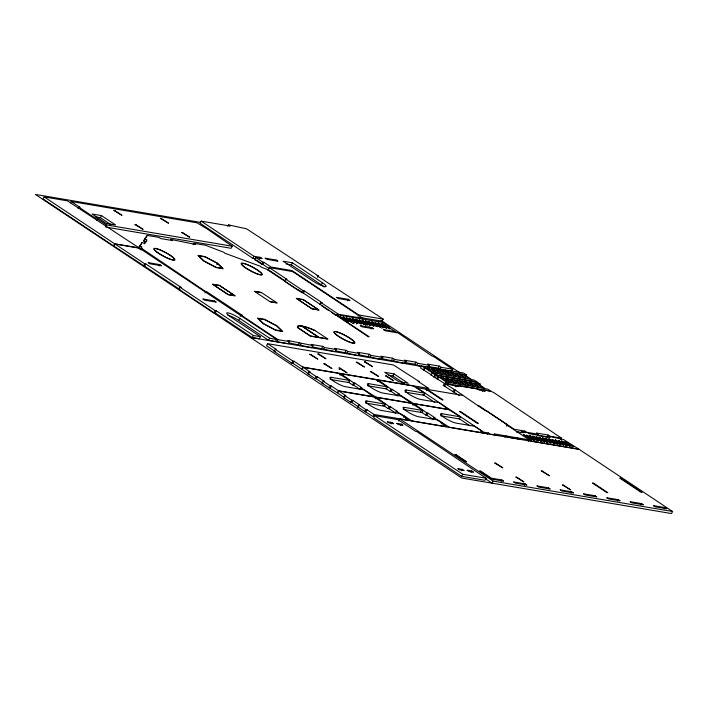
<?xml version="1.0" encoding="UTF-8"?>
<svg xmlns="http://www.w3.org/2000/svg" width="708" height="708" viewBox="0 0 708 708"><rect width="100%" height="100%" fill="white"/><g stroke="black" fill="none" stroke-linecap="round" stroke-linejoin="round"><path stroke-width="1.06" d="M44.179 196.912L43.073 198.983L113.546 245.862L114.652 243.791L139.122 247.933L67.481 200.86L44.179 196.912L114.652 243.791M70.437 202.86L71.172 201.488L197.01 222.799L206.984 228.852L232.242 246.234L231.135 248.304L106.386 227.179M78.084 208.524L78.818 207.143L79.986 207.347L71.172 201.488M96.863 220.445L97.607 219.064L106.412 224.923L232.242 246.234M95.217 216.798L100.394 217.683L101.501 215.613L115.599 224.985L106.28 223.409L92.182 214.028L101.501 215.613M105.306 226.994L106.412 224.923M227.622 315.069A9.54 1.708 28.2 0 1 238.658 320.405L268.606 340.327L275.58 341.513L276.686 339.442L139.476 248.172L115.006 244.021L113.899 246.092L179.142 288.917M139.662 245.844L141.759 246.977L140.653 249.048L138.556 247.906L139.662 245.844L142.202 242.366L144.299 243.499L146.839 240.021L144.742 238.888L143.636 240.959L145.733 242.092L146.839 240.021M141.467 243.747L142.202 242.366M193.151 244.685L193.895 243.304L195.656 244.481L170.593 239.357L172.354 240.534L160.698 238.561L158.937 237.384L147.291 235.41L143.636 240.959M139.989 249.765L141.759 246.977M141.157 249.959L141.892 248.579L205.709 291.608L206.878 291.802L242.118 315.237L240.95 315.042L240.207 316.423M143.636 265.881L144.751 263.81L145.91 264.004L181.151 287.448L179.982 287.244L178.876 289.315L214.117 312.759L215.276 312.954L252.278 337.566L259.287 338.751L260.394 336.681L230.445 316.759A9.54 1.708 28.2 0 1 228.056 312.856A9.54 1.708 28.2 0 1 239.764 318.334L269.721 338.265L276.686 339.442M144.804 266.075L145.91 264.004M159.132 266.004L159.866 264.624L161.628 265.792L149.981 263.819L148.22 262.65L159.866 264.624M227.746 226.259L228.48 224.879L230.242 226.056L201.152 221.126L200.045 223.197L252.898 258.349L255.039 258.712M216.825 264.65L217.568 263.27L204.913 256.588L197.921 255.402L203.585 260.907L216.232 267.589L223.224 268.766L217.568 263.27M204.975 292.988L205.709 291.608M214.117 312.759L215.223 310.688L216.391 310.883L253.384 335.495L260.394 336.681M215.276 312.954L216.391 310.883M252.898 258.349L254.013 256.287L260.42 257.367L262.181 258.544L255.774 257.455L254.659 259.526L261.712 264.208L262.872 264.411L263.987 262.341L271.031 267.031L292.006 270.58L358.744 314.98L383.214 319.122L382.108 321.193L359.761 317.405M259.677 258.747L260.42 257.367M261.712 264.208L262.818 262.146L263.987 262.341M238.658 320.405L239.764 318.334M362.337 319.812L363.071 318.432L292.599 271.553L269.297 267.606L268.19 269.677L284.926 280.81M252.278 337.566L253.384 335.495M286.174 263.987L291.351 264.863L292.457 262.792L322.406 282.722A9.54 1.708 28.2 0 1 324.795 286.616A9.54 1.708 28.2 0 1 313.086 281.138L283.138 261.217L292.457 262.792M269.297 267.606L286.917 279.324L285.749 279.129L284.643 281.2L302.263 292.917L303.369 290.846L304.537 291.05L322.158 302.767L320.99 302.573L319.883 304.635M268.606 340.327L269.721 338.265M267.624 343.672L266.518 345.734L275.324 351.602L274.155 351.398L275.27 349.336L276.43 349.531L267.624 343.672L393.453 364.983L419.286 381.585L418.118 381.391L428.694 388.418L427.951 389.798M289.599 341.628L277.952 339.654L276.837 341.725L288.492 343.699L289.599 341.628L287.837 340.459L312.901 345.575L311.794 347.646L288.846 342.884M303.422 293.112L304.537 291.05M317.494 277.279L318.228 275.899L246.596 228.826L228.48 224.879M324.202 287.023A9.54 1.708 28.2 0 0 321.299 284.784L322.406 282.722M298.378 344.495L299.493 342.433M300.139 345.672L301.254 343.601M274.155 351.398L291.776 363.124L292.882 361.053L294.05 361.248L302.865 367.107L428.694 388.418M291.776 363.124L292.944 363.319L294.05 361.248M302.865 367.107L301.75 369.178L292.944 363.319M303.21 367.346L302.104 369.408L309.148 374.098L307.989 373.904L309.095 371.833L310.263 372.027L303.21 367.346L338.167 373.266L349.902 380.488L348.796 382.559L330.149 379.399L331.264 377.337L349.902 380.488M337.866 315.671L338.61 314.29L363.071 318.432M321.68 348.442L322.795 346.38L324.556 347.548L336.203 349.522L335.096 351.593L312.148 346.832M347.504 300.705L348.239 299.325L350 300.493L338.353 298.519L336.592 297.351L348.239 299.325M323.441 349.619L324.556 347.548M307.989 373.904L315.033 378.594L316.14 376.523L317.308 376.718L324.353 381.408L323.193 381.205L322.078 383.276L337.344 392.851L338.451 390.781L373.399 396.701L364 389.869L345.354 386.71A9.54 1.708 28.2 0 1 333.645 381.231A9.54 1.708 28.2 0 1 331.264 377.337M315.033 378.594L316.202 378.789L317.308 376.718M352.788 323.476L353.522 322.096L354.805 322.91L346.265 317.653L353.522 322.096M353.133 323.538L353.876 322.158M358.009 316.352L358.744 314.98M356.319 324.078L357.062 322.698L357.991 323.45L349.451 318.193L357.062 322.698M344.982 352.389L346.097 350.327L347.858 351.495L359.505 353.469L358.398 355.54L335.45 350.779M346.743 353.566L347.858 351.495M329.131 387.966L330.238 385.895L331.406 386.09L338.451 390.781M339.318 369.549L340.061 368.169L347.106 372.859L338.893 367.974L340.061 368.169M330.291 388.161L331.406 386.09M365.532 325.636L366.275 324.255L367.549 325.069L359.009 319.812L366.275 324.255M339.99 375.081L340.734 373.7L375.683 379.621L387.418 386.851L386.311 388.913L367.673 385.763L368.779 383.692L387.418 386.851M369.072 326.238L369.806 324.857L370.735 325.609L362.195 320.352L369.806 324.857M371.125 328.99L371.868 327.609L373.629 328.777L361.983 326.804L360.213 325.636L371.868 327.609M338.805 391.02L337.689 393.082L344.743 397.772L343.575 397.577L344.681 395.506L345.849 395.701L338.805 391.02L373.753 396.94L385.488 404.162L384.382 406.233L365.744 403.073L366.85 401.011L385.488 404.162M381.816 328.397L382.559 327.016L383.488 327.769L374.948 322.512L382.559 327.016M348.15 382.019L352.549 384.948L353.664 382.878L354.823 383.072L361.876 387.763L360.708 387.568L359.602 389.63M368.284 356.336L369.399 354.274L371.16 355.443L382.807 357.416L381.701 359.487L358.752 354.726M352.549 384.948L353.717 385.143L354.823 383.072M370.045 357.513L371.16 355.443M388.55 328.441L389.285 327.069L382.24 322.379L335.636 314.485L369.107 336.751L367.948 336.557L298.634 289.873L297.475 289.678L267.73 269.89L268.89 270.093L261.5 267.261L260.447 266.296L224.896 253.243L223.843 252.287L205.541 245.278L193.895 243.304M343.575 397.577L350.619 402.259L351.734 400.197L352.894 400.392L359.947 405.082L358.779 404.879L357.673 406.95L372.93 416.525L374.036 414.454L408.994 420.375L405.472 418.03L406.631 418.224L405.896 419.605M350.619 402.259L351.788 402.463L352.894 400.392M377.506 381.435L378.249 380.054L413.198 385.975L424.942 393.206L423.827 395.268L405.188 392.117L406.295 390.046L424.942 393.206M391.586 360.284L392.701 358.221L394.462 359.39L406.109 361.363L405.003 363.434L382.055 358.673M364.717 411.64L365.824 409.569L366.992 409.764L374.036 414.454M365.886 411.835L366.992 409.764M393.347 361.461L394.462 359.39M375.231 398.516L375.966 397.135L410.923 403.056L401.516 396.223L382.878 393.064A9.54 1.708 28.2 0 1 371.169 387.586A9.54 1.708 28.2 0 1 368.779 383.692M375.585 398.754L376.32 397.374L411.277 403.294L423.012 410.525L421.906 412.587L403.259 409.436L404.365 407.365L423.012 410.525M388.816 375.275L392.958 375.975L394.064 373.913L408.162 383.285L398.843 381.709L384.745 372.328L394.064 373.913M374.682 415.685L373.576 417.755L461.669 476.351L484.971 480.298L486.077 478.227L416.773 431.553L415.605 431.358L397.984 419.632L374.682 415.685L462.775 474.28L486.077 478.227M385.665 388.373L390.073 391.303L391.179 389.232L392.347 389.427L399.392 394.117L398.223 393.922L397.117 395.984M390.073 391.303L391.232 391.497L392.347 389.427M382.86 405.1L388.143 408.622L389.25 406.551L390.418 406.746L397.462 411.436L396.303 411.242L395.188 413.304M388.143 408.622L389.311 408.817L390.418 406.746M404.295 362.443L414.888 364.231L416.003 362.16L417.764 363.337L429.411 365.31L428.305 367.381M414.888 364.231L416.649 365.408L417.764 363.337M421.587 365.903L420.481 367.974L431.756 375.125L431.057 375.01L432.163 372.939L432.862 373.054L421.587 365.903L463.536 373.01L466.351 374.886L465.616 376.267M391.197 423.915L391.931 422.543L393.701 423.711L389.037 422.924L387.276 421.747L391.931 422.543M423.304 369.85L424.411 367.779M424.004 369.965L425.11 367.903M398.684 421.065L399.799 418.994L579.224 449.385L672.6 511.495L671.494 513.565L461.775 478.042L35.4 194.434L200.568 222.409M428.659 370.762L429.774 368.691L437.517 373.842L434.491 373.328L426.738 368.178L429.774 368.691M403.772 417.499L404.516 416.127L411.56 420.809L446.509 426.729L442.987 424.384L444.155 424.588L443.412 425.968M400.516 425.499L401.259 424.119L403.02 425.287L398.356 424.499L396.595 423.331L401.259 424.119M412.746 404.87L413.49 403.489L448.438 409.41L439.031 402.578L420.393 399.418A9.54 1.708 28.2 0 1 408.684 393.94A9.54 1.708 28.2 0 1 406.295 390.046M413.1 405.109L413.835 403.728L448.792 409.649L460.527 416.879L459.421 418.941L440.774 415.791L441.889 413.72L460.527 416.879M433.694 370.859L434.429 369.479L442.181 374.638L439.155 374.125L431.402 368.965L434.429 369.479M427.597 366.381L438.19 368.178L439.305 366.107L441.066 367.284L452.713 369.257L451.607 371.328L449.491 370.965M426.464 390.772L427.198 389.391L443.058 399.94L441.889 399.746L426.039 389.196M431.057 375.01L433.871 376.886L434.978 374.815L476.926 381.922L474.103 380.046L471.776 379.647L464.023 374.488L466.351 374.886M479.36 385.409L480.095 384.028L477.28 382.152L435.332 375.045L434.225 377.116L455.271 390.046L485.06 410.551L486.219 410.746L507.362 424.809L506.627 426.189M437.978 372.337L439.093 370.266L446.845 375.426L443.81 374.913L436.057 369.753L439.093 370.266M441.066 367.284L439.951 369.355L438.19 368.178M437.04 378.992L438.155 376.921L438.854 377.037L446.606 382.196L445.907 382.081L444.792 384.152M437.739 379.107L438.854 377.037M443.013 372.435L443.748 371.054L451.5 376.214L448.474 375.7L440.721 370.541L443.748 371.054M442.774 379.214L443.509 377.833L451.262 382.984L448.235 382.47L440.482 377.32L443.509 377.833M447.668 373.222L448.412 371.85L456.164 377.001L453.138 376.488L445.385 371.337L448.412 371.85M420.375 411.454L425.658 414.976L426.765 412.906L427.933 413.1L434.978 417.791L433.818 417.596L432.703 419.658M425.658 414.976L426.827 415.171L427.933 413.1M459.448 395.63L443.305 385.471L444.412 383.4L458.412 386.648L456.651 385.471L455.908 386.851M447.067 380.692L448.173 378.621L455.925 383.78L452.899 383.267L445.146 378.107L448.173 378.621M452.332 374.019L453.076 372.638L460.82 377.789L457.793 377.276L450.04 372.125L453.076 372.638M452.093 380.789L452.837 379.408L460.589 384.568L457.554 384.055L449.801 378.895L452.837 379.408M456.996 374.806L457.731 373.426L465.483 378.585L462.457 378.072L454.704 372.912L457.731 373.426M456.386 382.267L457.492 380.196L465.245 385.356L462.218 384.842L454.465 379.683L457.492 380.196M452.996 391.913L454.102 389.843M461.651 375.594L462.395 374.213L470.147 379.373L467.112 378.86L459.359 373.7L462.395 374.213M454.164 392.108L455.271 390.046M461.412 382.364L462.156 380.984L469.908 386.143L466.873 385.63L459.12 380.47L462.156 380.984M441.288 423.862L442.031 422.481L449.076 427.163L484.033 433.084L480.502 430.738L481.67 430.942L480.927 432.322M466.076 383.161L466.811 381.78L474.564 386.931L471.537 386.418L463.784 381.267L466.811 381.78M470.731 383.948L471.475 382.568L479.228 387.727L476.201 387.214L468.448 382.055L471.475 382.568M475.395 384.736L476.139 383.355L483.891 388.515L480.856 388.002L473.103 382.842L476.139 383.355M482.706 391.391L483.449 390.011L491.016 391.294L493.945 392.666L561.497 438.172L560.754 439.553M461.669 470.793L462.413 469.422L464.174 470.59L459.51 469.802L457.749 468.625L462.413 469.422M461.669 476.351L462.775 474.28M487.582 434.323L488.325 432.942L490.086 434.11L495.91 435.101L494.149 433.924L529.106 439.845L528.363 441.226M470.988 472.378L471.732 470.997L473.493 472.165L468.829 471.378L467.068 470.209L471.732 470.997M505.061 437.279L505.804 435.898L507.565 437.075L519.212 439.049L517.451 437.871M672.6 511.495L493.175 481.104L492.06 483.175L485.653 478.909M520.911 432.977L521.654 431.597L527.478 432.588L529.239 433.756L550.213 437.305L548.452 436.137L547.709 437.517M524.044 432.455L524.778 431.075L526.54 432.252L538.195 434.225L537.452 435.606M501.131 481.343L501.866 479.962L503.627 481.13L491.98 479.157L479.617 470.935L480.785 471.13L491.387 478.183L501.866 479.962M533.363 440.987L534.106 439.606L535.036 440.358L526.495 435.093L534.106 439.606M561.497 438.172L549.842 436.199L548.08 435.022L546.974 437.093L537.443 435.482M546.116 443.146L546.85 441.765L547.78 442.518L539.239 437.252L546.85 441.765M524.433 485.281L525.168 483.909L526.929 485.077L515.282 483.104L513.521 481.936L525.168 483.909M558.86 445.305L559.603 443.925L560.532 444.677L551.992 439.411L559.603 443.925M565.975 443.889L567.064 442.562L564.789 441.509L573.276 446.837L566.719 442.509M571.037 493.175L571.772 491.803L573.533 492.972L561.886 490.998L560.125 489.83L571.772 491.803M617.641 501.069L618.376 499.698L620.146 500.866L608.491 498.892L606.729 497.724L618.376 499.698M640.944 505.016L641.678 503.645L643.448 504.813L631.793 502.839L630.031 501.671L641.678 503.645M664.246 508.964L664.98 507.583L666.75 508.76L655.095 506.786L653.334 505.609L664.98 507.583M144.742 238.888L147.291 235.41M138.556 247.906L141.096 244.437M144.459 243.835L145.733 242.092M97.607 219.064L96.438 218.869L78.818 207.143M254.659 259.526L255.827 259.721M318.228 275.899L317.069 275.695L383.214 319.122M140.733 248.384L141.892 248.579M254.915 291.546L261.438 292.652M270.067 301.626L276.589 302.732M178.876 289.315L180.044 289.51M389.285 327.069L388.126 326.866L396.931 332.725M395.17 331.556L383.515 329.583L385.285 330.751L398.1 332.928L432.172 356.168L433.331 356.363L452.713 369.257M327.37 338.831L319.104 337.433L302.21 326.193L303.608 326.485A28.214 5.045 28.2 0 1 314.901 330.539M322.795 346.38L311.139 344.407L312.901 345.575M346.097 350.327L334.441 348.354L336.203 349.522M369.399 354.274L357.744 352.301L359.505 353.469M392.701 358.221L381.046 356.248L382.807 357.416M416.003 362.16L404.348 360.186L406.109 361.363M439.305 366.107L427.65 364.133L429.411 365.31M416.649 365.408L421.95 366.301M424.065 366.664L426.181 367.018M441.013 369.532L443.128 369.886M445.252 370.249L447.368 370.611M250.349 337.415L422.039 366.487M427.464 367.408L429.641 367.779M431.818 368.151L433.986 368.514M436.163 368.886L438.332 369.249M440.509 369.62L442.677 369.992M444.854 370.355L447.031 370.726M480.095 384.028L477.767 383.63L485.52 388.789L487.847 389.188L490.671 391.055L448.722 383.957L445.907 382.081M433.871 376.886L436.022 377.249M456.651 385.471L477.617 389.019L479.387 390.196L485.21 391.179L483.449 390.011M443.305 385.471L445.438 385.833M462.156 395.312L416.711 387.621L483.661 432.154L488.325 432.942M477.891 405.666L479.059 405.861L514.291 429.305L524.778 431.075M322.078 383.276L323.246 383.471M507.362 424.809L506.202 424.614L531.097 441.057L578.87 449.146L563.612 439.579L548.452 436.137M548.08 435.022L536.434 433.048L538.195 434.225M517.008 431.685L523.416 432.765L521.654 431.597M516.327 431.907L518.424 432.261M357.673 406.95L358.832 407.144L351.788 402.463M404.516 416.127L396.303 411.242M442.031 422.481L433.818 417.596M381.072 320.388L460.067 372.93M291.351 264.863L321.299 284.784M432.163 372.939L434.978 374.815M435.332 375.045L438.155 376.921M201.152 221.126L254.013 256.287M255.774 257.455L262.818 262.146M285.749 279.129L303.369 290.846M320.99 302.573L338.61 314.29M256.712 260.305L269.04 268.509M321.644 305.812L328.689 310.502M331.335 312.255L335.734 315.184M379.939 358.31L381.701 359.487M481.67 430.942L474.625 426.251L455.979 423.092A9.54 1.708 28.2 0 1 444.27 417.614A9.54 1.708 28.2 0 1 441.889 413.72M422.941 394.568L434.862 402.498M458.713 418.357L469.714 425.676M392.958 375.975L404.41 383.594M378.249 380.054L391.179 389.232M413.49 403.489L398.223 393.922M413.835 403.728L426.765 412.906M444.155 424.588L437.11 419.897L418.463 416.738A9.54 1.708 28.2 0 1 406.755 411.26A9.54 1.708 28.2 0 1 404.365 407.365M391.232 391.497L397.4 395.604M426.827 415.171L432.986 419.278M340.734 373.7L353.664 382.878M375.966 397.135L360.708 387.568M376.32 397.374L389.25 406.551M406.631 418.224L399.586 413.543L380.948 410.383A9.54 1.708 28.2 0 1 369.24 404.905A9.54 1.708 28.2 0 1 366.85 401.011M353.717 385.143L359.885 389.25M389.311 408.817L395.471 412.923M100.394 217.683L110.961 224.71M399.799 418.994L493.175 481.104M240.95 315.042L277.952 339.654M275.27 349.336L292.882 361.053M309.095 371.833L316.14 376.523M323.193 381.205L330.238 385.895M344.681 395.506L351.734 400.197M358.779 404.879L365.824 409.569M115.006 244.021L144.751 263.81M179.982 287.244L215.223 310.688M316.202 378.789L322.361 382.886M339.937 316.503L348.424 321.83L339.937 316.503M343.123 317.042L351.619 322.37L343.123 317.042M352.681 318.662L361.177 323.99L352.681 318.662M355.867 319.202L364.363 324.529L355.867 319.202M365.434 320.821L373.921 326.149L365.434 320.821M368.62 321.361L377.107 326.689L368.62 321.361M371.806 321.901L380.302 327.229L371.806 321.901M378.178 322.981L386.674 328.308L378.178 322.981M381.364 323.521L389.86 328.848L381.364 323.521M523.354 434.491L531.85 439.818L523.354 434.491M529.726 435.57L538.222 440.898L529.726 435.57M532.92 436.11L541.408 441.438L532.92 436.11M536.106 436.65L544.594 441.978L536.106 436.65M542.478 437.73L550.966 443.058L542.478 437.73M545.664 438.27L554.16 443.597L545.664 438.27M548.85 438.81L557.346 444.137L548.85 438.81M555.222 439.889L563.718 445.217L555.222 439.889M558.417 440.429L566.904 445.757L558.417 440.429M561.603 440.969L570.09 446.297L561.603 440.969M300.165 325.724L299.015 325.724A28.922 5.168 28.2 0 0 297.36 326.786L297.44 327.468L310.485 336.15L327.963 339.105L314.918 330.432L312.272 329.309A28.922 5.168 28.2 0 0 305.245 326.786L300.165 325.724M301.741 326.114L300.555 325.963A28.214 5.045 28.2 0 0 297.891 327.654L310.361 335.955L318.635 337.353L301.741 326.114M114.9 210.639L113.731 210.435L121.944 215.321L114.9 210.639M161.504 218.533L160.335 218.329L168.548 223.215L161.504 218.533M136.033 224.702L134.874 224.507L143.087 229.392L136.033 224.702M182.646 232.596L181.478 232.392L189.691 237.277L182.646 232.596M276.147 260.031L265.075 258.154L266.836 259.332L277.908 261.208L276.147 260.031M205.293 256.96L198.771 255.854L204.046 260.986L215.86 267.217L222.383 268.323L217.099 263.19L205.293 256.96M219.374 285.351L212.382 284.165L228.241 294.714L235.233 295.9L219.374 285.351M261.323 292.457L254.331 291.271L270.19 301.82L277.182 303.006L261.323 292.457M303.263 299.564L296.271 298.378L312.131 308.927L319.122 310.104L303.263 299.564M219.498 285.545L212.975 284.439L228.126 294.519L234.649 295.625L219.498 285.545M303.387 299.758L296.856 298.652L312.016 308.732L318.538 309.839L303.387 299.758M214.489 300.953L202.833 298.98L204.594 300.148L216.25 302.121L214.489 300.953M264.473 319.308L257.482 318.122L263.137 323.618L275.793 330.3L282.775 331.486L277.12 325.99L264.473 319.308M264.845 319.671L258.323 318.565L263.606 323.698L275.412 329.937L281.934 331.043L276.651 325.91L264.845 319.671M318.919 354.106L317.75 353.903L325.963 358.788L318.919 354.106M365.523 362L364.354 361.797L372.567 366.682L365.523 362M310.785 354.478L309.626 354.274L317.839 359.16L310.785 354.478M357.39 362.372L356.23 362.169L364.443 367.054L357.39 362.372M324.884 363.85L323.715 363.655L331.928 368.541L324.884 363.85M371.488 371.744L370.319 371.55L378.532 376.435L371.488 371.744M386.665 376.063L385.497 375.868L393.71 380.754L386.665 376.063M460.678 411.658L459.51 411.463L477.13 423.18L478.298 423.384L460.678 411.658M620.934 478.289L619.774 478.095L640.917 492.157L642.076 492.352L620.934 478.289M456.094 454.704L454.925 454.509L465.528 461.563L466.687 461.758L456.094 454.704M495.786 463.209L494.626 463.005L502.839 467.891L495.786 463.209M542.39 471.103L541.231 470.9L549.443 475.785L542.39 471.103M593.658 483.245L592.49 483.051L606.641 492.467L607.809 492.662L593.658 483.245M516.928 477.272L515.76 477.068L523.973 481.953L516.928 477.272M563.533 485.166L562.373 484.962L570.577 489.848L563.533 485.166M548.47 487.856L536.823 485.883L538.584 487.051L550.231 489.024L548.47 487.856M595.074 495.75L583.427 493.777L585.189 494.945L596.835 496.919L595.074 495.75M247.889 269.235L245.588 267.748A11.452 2.044 28.2 0 1 246.959 264.571A11.452 2.044 28.2 0 1 261.827 274.146A11.452 2.044 28.2 0 1 247.889 269.235M336.45 334.902A11.93 2.133 28.2 0 0 354.372 343.291A11.93 2.133 28.2 0 0 342.247 333.928A11.93 2.133 28.2 0 0 336.45 334.902M243.8 266.589A11.93 2.133 28.2 0 0 261.721 274.969A11.93 2.133 28.2 0 0 249.597 265.606A11.93 2.133 28.2 0 0 243.8 266.589M156.459 251.791A11.93 2.133 28.2 0 0 174.38 260.181A11.93 2.133 28.2 0 0 162.256 250.818A11.93 2.133 28.2 0 0 156.459 251.791M336.769 335.008A11.452 2.044 28.2 0 0 353.973 343.053A11.452 2.044 28.2 0 0 342.336 334.07A11.452 2.044 28.2 0 0 336.769 335.008M158.247 252.96A11.452 2.044 28.2 0 0 174.425 259.721A11.452 2.044 28.2 0 0 160.424 250.101A11.452 2.044 28.2 0 0 158.247 252.96"/></g></svg>
